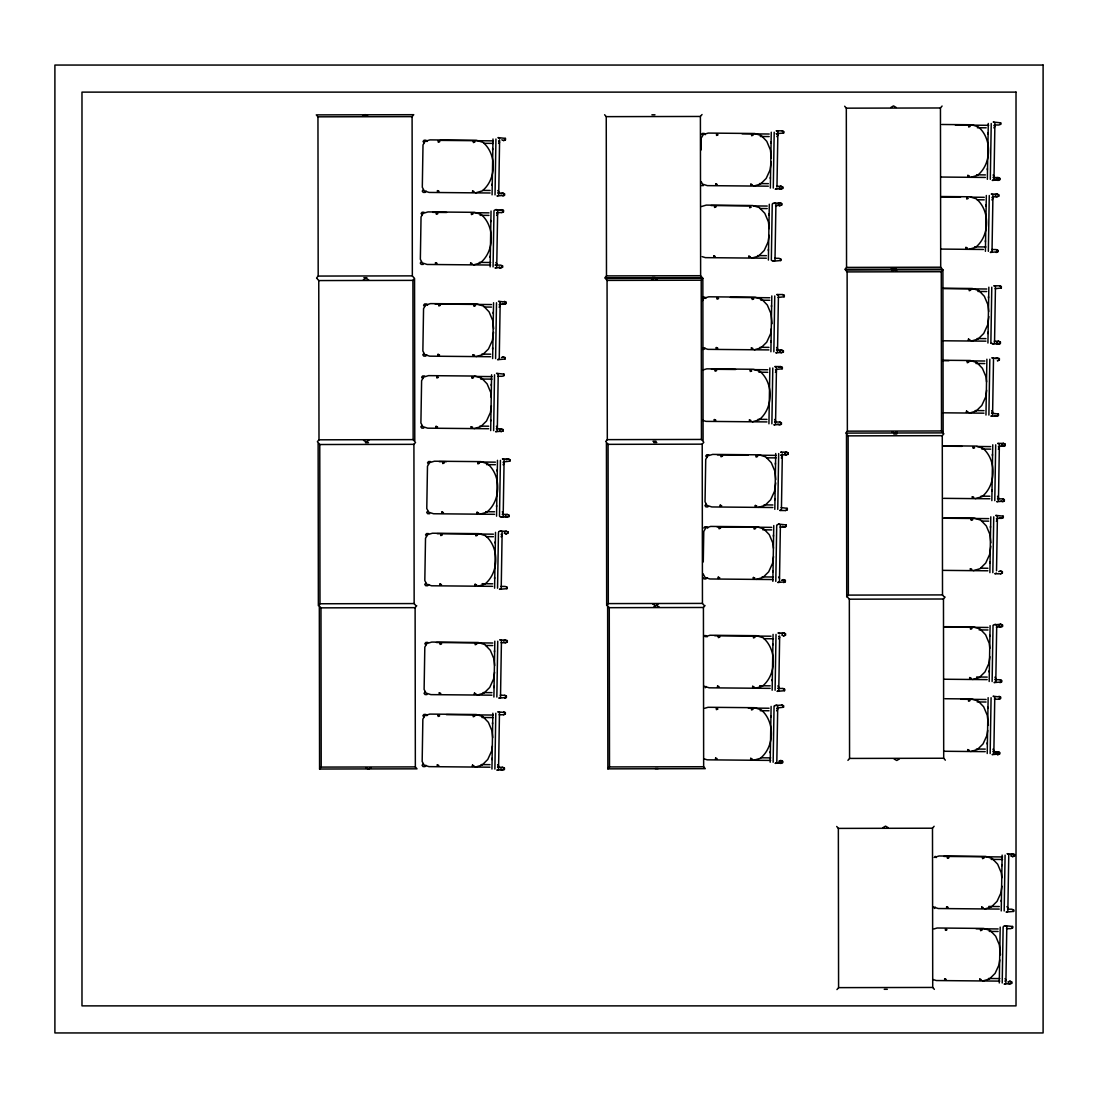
<?xml version="1.0" encoding="UTF-8"?>
<svg xmlns="http://www.w3.org/2000/svg" width="1098" height="1098" viewBox="0 0 1098 1098"><rect width="100%" height="100%" fill="white"/><g stroke="black" fill="none" stroke-linecap="round" stroke-linejoin="round"><path stroke-width="1.5" d="M490.092 257.385L490.106 256.122M490.669 221.782L490.696 220.52M490.133 266.869L491.039 211.036M492.041 185.37L492.069 184.107M492.631 149.753L492.645 148.491M492.082 194.854L493.002 139.007M493.071 266.896L493.99 211.063M490.641 421.11L490.669 419.848M491.231 385.494L491.245 384.231M490.682 430.594L491.602 374.761M492.604 349.095L492.618 347.819M493.18 313.479L493.208 312.216M495.033 194.881L495.939 139.034M492.645 358.566L493.551 302.732M493.62 430.622L494.539 374.789M495.582 358.593L496.502 302.76M499.604 139.789L498.698 195.266L496.982 195.979L504.284 195.307L504.311 193.852L502.623 193.111L498.437 193.07M494.553 578.701L494.58 577.438M495.143 543.098L495.171 541.836M494.594 588.185L495.514 532.352M491.904 759.569L491.918 758.306M492.48 723.966L492.508 722.69M491.945 769.053L492.851 713.22M496.516 506.686L496.543 505.423M497.106 471.083L497.12 469.82M493.853 687.554L493.88 686.291M494.443 651.938L494.457 650.675M496.557 516.17L497.476 460.337M493.894 697.038L494.814 641.191M502.321 267.336L502.349 265.867M497.545 588.212L498.465 532.379M494.882 769.08L495.802 713.247M505.217 138.389L505.19 139.844L503.488 140.558M499.494 516.197L500.414 460.364M496.845 697.065L497.751 641.218M502.884 431.047L502.898 429.593M503.79 375.585L503.817 374.13M504.833 359.032L504.86 357.577M506.796 588.652L506.823 587.197M507.701 533.189L507.729 531.72M504.133 769.506L504.16 768.051M508.758 516.636L508.772 515.168M509.664 461.16L509.692 459.705L508.003 458.964L502.417 458.909L504.106 459.65L503.172 516.582L501.457 517.295L499.768 516.554M507.029 640.573L507.001 642.028L505.3 642.742L501.1 642.701M701.059 149.987L701.251 138.128L703.324 134.532L708.21 133.078L754.669 133.503L761.257 135.562L766.775 141.313L770.384 149.863L771.345 158.263M703.269 561.943L703.777 531.473L705.836 527.864L710.722 526.422L757.181 526.848L763.769 528.907L769.286 534.657L772.896 543.208L773.472 548.245M768.339 250.577L768.367 249.315M768.929 214.975L768.943 213.712M768.38 260.061L769.3 204.228M770.302 178.562L770.316 177.3M770.878 142.946L770.906 141.683M770.343 188.046L771.263 132.213M771.331 260.089L772.237 204.255M768.943 423.787L769.849 367.954M770.851 342.288L770.878 341.025M771.441 306.671L771.455 305.409M773.28 188.074L774.2 132.227M770.892 351.772L771.812 295.925M771.88 423.814L772.8 367.981M773.843 351.799L774.749 295.952M776.972 186.989L777.892 131.527L776.204 130.786L781.79 130.827L783.478 131.582L783.45 133.036M772.814 571.893L772.841 570.631M773.404 536.291L773.417 535.028M770.151 752.761L770.178 751.499M770.741 717.159L770.755 715.896M772.855 581.377L773.774 525.544M770.192 762.245L771.112 706.412M774.776 499.878L774.79 498.616M775.353 464.276L775.38 463.013M774.817 509.362L775.723 453.529M772.114 680.746L772.127 679.484M772.69 645.13L772.718 643.867M772.155 690.23L773.074 634.383M780.582 260.528L780.609 259.059M781.488 205.052L781.515 203.597L779.827 202.856L772.525 203.514M775.792 581.405L776.711 525.571M773.143 762.273L774.049 706.439M782.531 188.499L782.558 187.044L780.884 186.303L776.684 186.262M777.755 509.39L778.674 453.556M775.092 690.258L776.011 634.411M782.05 368.777L782.064 367.322M783.094 352.225L783.121 350.77M783.999 296.762L784.027 295.293L782.339 294.552L776.753 294.497L778.441 295.252L777.508 352.17L775.792 352.883L783.382 352.225L783.409 350.77L781.433 350.015L777.247 349.988M782.339 454.311L781.419 509.774L779.717 510.488L785.303 510.543L787.005 509.829L787.033 508.36M779.662 636.016L778.756 690.642L777.055 691.356L784.645 690.683L784.672 689.228L782.984 688.487M785.99 524.913L785.962 526.381L784.26 527.095L780.06 527.054M782.394 762.712L782.421 761.243M783.299 707.236L783.327 705.781L781.639 705.04L774.337 705.698M787.925 454.352L787.939 452.898L786.264 452.156L780.664 452.101L782.352 452.843M784.343 690.683L784.37 689.228L782.696 688.487L778.496 688.446M785.262 635.22L785.29 633.766L783.601 633.011L778.015 632.97L779.69 633.711M985.373 241.834L985.386 240.572M985.949 206.232L985.977 204.955M985.414 251.318L986.32 195.485M987.322 169.819L987.349 168.557M987.912 134.203L987.925 132.94M987.363 179.303L988.282 123.456M988.351 251.346L989.271 195.513M985.963 415.044L986.882 359.211M987.884 333.531L987.898 332.269M988.461 297.929L988.488 296.666M990.314 179.331L991.233 123.484M987.925 343.015L988.845 287.182M988.9 415.071L989.82 359.238M990.863 343.043L991.782 287.209M989.833 563.15L989.861 561.888M990.423 527.548L990.451 526.285M987.184 744.019L987.198 742.756M987.761 708.416L987.788 707.139M989.874 572.634L990.794 516.801M987.226 753.503L988.131 697.669M991.796 491.135L991.823 489.873M992.386 455.533L992.4 454.256M991.837 500.619L992.757 444.786M989.133 672.003L989.161 670.741M989.723 636.387L989.737 635.124M989.174 681.487L990.094 625.64M998.521 196.309L998.535 194.854L996.86 194.113L991.261 194.058L992.949 194.799L992.016 251.73L990.314 252.444L997.602 251.785L997.629 250.317L995.955 249.575L991.755 249.534M992.825 572.662L993.745 516.829M990.163 753.53L991.082 697.697M999.564 179.756L999.592 178.301L997.904 177.56L993.717 177.519M1000.47 124.294L1000.498 122.839M994.774 500.647L995.694 444.814M992.125 681.515L993.031 625.668M998.178 414.042L998.164 415.497L996.449 416.211L990.863 416.169L992.578 415.456L993.512 358.524L991.823 357.783L999.386 358.579L999.358 360.034L997.657 360.748M999.098 358.579L999.07 360.034L997.368 360.748M1000.141 342.027L1000.113 343.482L998.411 344.196L991.137 343.399M1001.033 288.019L1001.047 286.551L999.372 285.809L993.786 285.755L995.461 286.509L994.527 343.427L992.825 344.141M996.531 570.74L997.423 516.129L995.735 515.374L1003.311 516.17L1003.284 517.638L1001.582 518.352L999.894 517.611M1002.103 571.646L1002.076 573.101L1000.374 573.815L994.774 573.76L996.49 573.046M1003.009 516.17L1002.982 517.638L1001.28 518.352L997.094 518.311M1002.282 626.478L1002.309 625.023M999.276 982.957L1000.196 927.124M1001.184 901.458L1001.211 900.195M1001.774 865.842L1001.801 864.579M1001.225 910.942L1002.145 855.109M1002.213 982.985L1003.133 927.151M1004.176 910.969L1005.095 855.136M1011.464 983.424L1011.491 981.955L1009.817 981.214L1008.101 981.928M1012.383 927.947L1012.411 926.492M1013.427 911.395L1013.454 909.94M1014.332 855.932L1014.36 854.477M493.592 332.145L492.357 340.504L488.459 348.999L482.763 354.64L476.107 356.576M491.382 405.835L490.394 412.532L486.51 421.014L480.8 426.655L474.144 428.604M494.594 672.278L493.606 678.962L489.722 687.458L484.012 693.099L477.369 695.048M492.384 745.967L491.643 750.991L487.759 759.473L482.063 765.128L475.407 767.063M771.29 161.612L770.055 169.984L766.157 178.466L760.461 184.107L753.804 186.056M769.08 235.301L768.092 241.999L764.208 250.481L758.498 256.136L751.856 258.071M771.345 328.686L770.604 333.696L766.72 342.192L761.01 347.833L754.367 349.782M775.751 482.928L774.515 491.3L770.631 499.782L764.935 505.437L758.279 507.372M773.555 556.617L772.567 563.315L768.682 571.811L762.973 577.452L756.316 579.387M988.873 316.595L987.637 324.953L983.739 333.449L978.044 339.09L971.387 341.025M986.663 390.284L985.675 396.982L981.79 405.464L976.081 411.105L969.424 413.054M990.821 546.2L989.586 554.572L985.702 563.068L979.992 568.709L973.35 570.644M989.874 656.728L988.886 663.412L985.002 671.907L979.292 677.548L972.65 679.497M987.678 730.417L986.937 735.44L983.039 743.922L977.344 749.577L970.687 751.512M1001.925 886.182L1000.937 892.88L997.053 901.362L991.343 907.003L984.7 908.952M999.729 959.872L998.988 964.895L995.09 973.391L989.394 979.032L982.737 980.967M702.5 300.646L703.873 298.258L708.759 296.803L755.218 297.229L761.806 299.287L767.324 305.038L770.933 313.589L772.086 323.663M423.252 189.858L422.25 191.107L423.21 192.383L425.159 192.397L426.161 191.148M498.561 143.426L499.563 142.177L498.602 140.901M421.289 261.873L420.287 263.136L421.248 264.398L423.21 264.426M497.751 193.056L498.753 191.807L497.792 190.53M496.612 215.455L497.614 214.192L496.653 212.93M423.801 353.583L422.799 354.832L423.759 356.109L425.722 356.123L426.724 354.874M495.788 265.085L496.79 263.822L495.829 262.546M499.123 307.152L500.125 305.903L499.165 304.626M421.838 425.599L420.836 426.848L421.797 428.124L423.759 428.138M701.32 134.67L702.322 133.421L704.271 133.434L705.232 134.711M427.712 511.174L426.71 512.437L427.671 513.699L429.634 513.727M496.351 428.796L497.353 427.547L496.392 426.271M503.035 464.756L504.037 463.493L503.076 462.231M776.821 136.632L777.823 135.37L776.862 134.093M425.763 583.189L424.761 584.452L425.722 585.728L427.685 585.742L428.687 584.479M502.225 514.386L503.227 513.123L502.266 511.846M501.072 536.771L502.074 535.522L501.127 534.246M701.869 298.395L702.871 297.146L704.834 297.16L705.794 298.436M425.063 692.042L424.061 693.291L425.022 694.567L426.971 694.581M704.971 348.066L703.969 349.315L702.02 349.301M423.101 764.057L422.099 765.306L423.059 766.582L425.022 766.61L426.024 765.347M776.56 349.974L777.562 348.725L776.602 347.448M775.421 372.373L776.423 371.11L775.462 369.834M993.841 127.876L994.843 126.627L993.882 125.35M705.973 504.366L704.971 505.629L705.932 506.892L707.894 506.919M497.6 767.269L498.602 766.006L497.641 764.73M774.598 422.003L775.6 420.74L774.639 419.463M703.832 528.014L704.834 526.766L706.796 526.779L707.757 528.056M993.031 177.505L994.033 176.256L993.072 174.98M781.296 457.948L782.298 456.686L781.337 455.423M991.892 199.905L992.894 198.642L991.933 197.379M706.934 577.685L705.932 578.934L703.969 578.921L703.008 577.644M705.232 687.773L706.234 686.524M778.633 638.816L779.635 637.554L778.674 636.277M991.631 413.246L992.633 411.997L991.672 410.721M777.823 688.432L778.825 687.183L777.864 685.907M776.67 710.831L777.672 709.569L776.711 708.306M998.315 449.206L999.317 447.943L998.356 446.68M997.506 498.835L998.507 497.572L997.547 496.296M996.366 521.221L997.368 519.972L996.408 518.695M994.843 679.689L995.845 678.44L994.884 677.164M992.88 751.718L993.882 750.456L992.921 749.179M934.316 908.485L935.318 907.236M1004.931 981.173L1005.933 979.91L1004.986 978.647M413.973 277.794L412.34 275.873L412.093 116.635L413.726 114.7L316.306 114.892L317.953 116.827L318.187 276.065L316.553 278M412.917 280.374L414.55 278.439L414.783 441.547L413.15 439.625L412.917 280.374L318.763 280.566L317.13 278.645M317.363 441.753L318.996 439.818L318.763 280.566M415.785 605.506L414.152 603.571L413.919 444.333L415.552 442.398M604.614 114.727L606.247 116.649L606.48 275.9L604.847 277.835L702.267 277.629L700.634 275.708L700.4 116.457L702.034 114.521M319.998 603.763L318.365 605.698L318.132 442.604L319.765 444.525L319.998 603.763L414.152 603.571M319.573 769.025L321.206 767.09L320.973 607.853L319.326 605.931L319.573 769.025L416.993 768.833L415.346 766.898L415.113 607.661L416.746 605.725M702.844 278.274L703.091 441.369L701.444 439.447L701.21 280.21L702.844 278.274L605.423 278.48L607.057 280.402L607.304 439.639L605.671 441.574M844.664 106.232L846.311 108.167L846.544 267.404L844.911 269.339L942.331 269.134L940.698 267.212L940.451 107.975L942.084 106.039M704.092 605.327L702.446 603.406L702.212 444.155L703.845 442.219M608.306 603.598L606.672 605.533L606.425 442.425L608.072 444.347L608.306 603.598L702.446 603.406M943.141 432.887L941.508 430.965L941.274 271.714L942.908 269.779L845.487 269.984L847.121 271.906L847.354 431.157L845.721 433.092L943.141 432.887L942.908 269.779M607.867 768.861L609.5 766.926L609.266 607.688L607.633 605.753L607.867 768.861L705.287 768.655L703.653 766.733L703.42 607.482L705.053 605.561M944.143 596.832L942.509 594.91L942.276 435.673L943.909 433.737M848.356 595.102L846.723 597.038L846.489 433.93L848.123 435.865L848.356 595.102L942.509 594.91M945.351 760.173L943.704 758.238L943.47 599L945.104 597.065M847.93 760.365L849.564 758.43L849.33 599.192L847.683 597.271M934.371 989.367L932.724 987.445L932.49 828.208L934.124 826.272M836.95 989.572L838.584 987.637L838.35 828.4L836.703 826.465M362.477 116.127L365.14 114.563L367.803 116.114M363.301 279.88L365.95 278.302L368.612 279.866M368.846 440.312L366.197 441.89L363.534 440.325M651.594 279.702L654.243 278.137L656.906 279.688M890.835 107.467L893.498 105.888L896.16 107.453M371.055 767.598L368.393 769.163L365.744 767.612M891.658 271.22L894.307 269.641L896.97 271.206M896.393 267.912L893.731 269.477L891.082 267.912M653.79 606.988L658.155 604.092M897.203 431.651L894.554 433.23L891.892 431.665M899.413 758.938L896.75 760.502L894.101 758.951M882.874 827.7L885.537 826.121L888.2 827.686M500.921 193.824L502.911 193.111L504.6 193.852L504.572 195.307L502.87 196.02M499.878 210.377L501.868 209.663L503.557 210.404L503.529 211.873L501.827 212.587M494.278 210.322L495.98 209.608L497.669 210.349L496.735 267.281L495.033 267.994L502.623 267.336L502.637 265.867L500.661 265.126L495.074 265.071M779.168 187.017L780.884 186.303M779.47 187.017L781.172 186.303L782.86 187.044L782.833 188.499L775.243 189.172L776.945 188.458M499.851 304.242L504.037 304.283L505.753 303.57L505.766 302.101L498.492 301.305L500.18 302.06L499.247 358.977L497.545 359.691L505.135 359.032L505.149 357.577L503.172 356.823M778.125 203.569L779.827 202.856M778.413 203.569L780.129 202.856L781.803 203.597L781.79 205.065L775.586 205.738M501.47 357.536L503.474 356.836M996.202 178.274L997.904 177.56M996.49 178.274L998.206 177.56L999.88 178.301L999.853 179.756L992.263 180.429L993.978 179.701L994.912 122.784L993.223 122.043L1000.786 122.839L1000.772 124.294L998.768 125.007L994.568 124.966M995.159 194.826L996.86 194.113M995.447 194.826L997.149 194.113L998.837 194.854L998.809 196.309L992.619 196.995M499.521 429.565L501.512 428.851M996.188 252.499L997.904 251.785L997.917 250.317L996.243 249.575M506.302 459.678L508.305 458.964L509.98 459.705L509.952 461.174L503.762 461.846M779.731 350.729L781.433 350.015M780.019 350.742L781.721 350.029M778.674 367.295L780.39 366.581L782.366 367.322L782.339 368.777L776.149 369.45M778.976 367.295L780.678 366.581M505.396 515.14L507.386 514.427M501.457 517.295L509.047 516.636L509.074 515.168L507.098 514.427L502.898 514.386M504.339 531.693L506.343 530.979M996.751 341.986L998.466 341.272L1000.443 342.027L1000.415 343.482L998.7 344.196L997.025 343.454M997.053 342L998.755 341.286M995.708 358.538L997.409 357.824M995.996 358.552L997.711 357.838M784.548 452.87L786.264 452.156M784.85 452.87L786.552 452.156L788.24 452.898L788.213 454.366L780.623 455.025M785.592 510.543L787.307 509.829L787.321 508.36L781.158 507.578M503.639 640.532L505.643 639.818M1001.582 444.127L1003.284 443.414L1004.972 444.155L1004.945 445.61L999.043 446.296M1001.87 444.127L1003.586 443.414L1005.26 444.155L1005.233 445.61L1003.531 446.337L1001.554 445.582M781.68 580.348L783.396 579.634L785.07 580.389L785.056 581.844L777.755 582.503L779.47 581.789L780.404 524.871L778.715 524.117L777 524.83M781.982 580.362L783.684 579.648L785.372 580.389L785.345 581.844L783.643 582.558M504.682 698.204L506.384 697.491L506.411 696.036L504.723 695.295M503.639 714.757L505.341 714.043L505.368 712.588L503.68 711.847M781.9 633.724L783.601 633.011M782.188 633.738L783.89 633.024L785.578 633.766L785.55 635.22L783.56 635.934M500.77 768.024L502.774 767.31M499.151 714.729L503.337 714.757L505.053 714.043L505.066 712.588L497.792 711.792L499.48 712.533L498.547 769.465L496.845 770.178L504.435 769.52L504.449 768.051L502.472 767.31L498.286 767.269M998.713 571.605L1000.717 570.891M1000.662 573.815L1002.364 573.101L1002.392 571.646L1000.415 570.891M998.919 624.982L1000.621 624.268L1002.598 625.023L1002.584 626.478L996.38 627.15M999.221 624.982L1000.923 624.268M779.031 761.216L780.733 760.502L782.709 761.243L782.682 762.712L775.092 763.371L776.808 762.657L777.741 705.726L776.053 704.985M779.319 761.216L781.021 760.502M999.962 682.654L1001.664 681.94L1001.692 680.486L1000.017 679.744M998.919 699.206L1000.621 698.493L1000.649 697.038L998.96 696.297M996.051 752.473L997.753 751.759L999.441 752.501L999.413 753.955L992.125 754.628L993.827 753.914L994.761 696.983L993.072 696.242L1000.347 697.038L1000.333 698.493L998.617 699.206L994.431 699.165M996.353 752.473L998.055 751.759L999.729 752.501L999.715 753.969L998 754.683L996.325 753.928M1010.97 854.436L1012.974 853.736M1008.403 981.928L1010.105 981.214L1011.793 981.969L1011.766 983.424L1004.176 984.082L1005.878 983.369L1006.811 926.438L1005.137 925.696L1003.421 926.41M771.592 260.446L773.28 261.187L774.996 260.473L775.929 203.542L774.241 202.801M498.753 531.638L500.455 530.924L508.031 531.72L508.003 533.189L506 533.903L504.325 533.148M993.319 624.94L1000.621 624.268M701.361 206.548L706.247 205.106L752.706 205.532L759.294 207.591L764.812 213.328L768.422 221.892L769.19 228.604M701.924 370.273L706.81 368.832L753.269 369.244L759.857 371.302C773.912 383.161 773.376 408.415 759.061 419.861L752.405 421.797M705.136 636.716L710.022 635.262L756.481 635.687L763.069 637.746C777.123 649.604 776.588 674.858 762.273 686.291L755.616 688.24M704.806 708.251L708.059 707.29L754.518 707.702L761.106 709.775C775.174 721.619 774.639 746.873 760.31 758.32L753.653 760.255M934.206 857.428L939.092 855.973L985.565 856.399L992.139 858.458L997.657 864.208L1001.266 872.759L1001.843 877.796M933.876 928.963L937.143 928.002L983.602 928.428L990.19 930.486L995.708 936.223L999.317 944.788L1000.47 954.848M475.558 192.864L482.2 190.915C496.529 179.482 497.065 154.228 482.996 142.369L476.408 140.311L429.949 139.885L425.063 141.34L423.005 144.936L422.305 187.264L424.253 190.901L429.085 192.438L490.092 192.987M473.595 264.879L480.251 262.944C494.567 251.497 495.102 226.243 481.048 214.398L474.46 212.326L428 211.914L423.114 213.355L421.042 216.951L420.356 259.279L422.291 262.916L427.136 264.453L490.614 265.03M970.838 177.313L977.481 175.364C991.81 163.931 992.345 138.677 978.277 126.819L971.703 124.76L941.823 124.486M968.875 249.328L975.532 247.393C989.847 235.946 990.382 210.692 976.328 198.834L969.74 196.775L941.535 196.528M480.018 514.18L486.675 512.244C500.99 500.798 501.525 475.544 487.471 463.699L480.883 461.627L434.424 461.215L429.538 462.656L427.479 466.252L426.779 508.58L428.728 512.217L433.559 513.754L494.567 514.317M478.069 586.195L484.712 584.26C499.041 572.827 499.576 547.559 485.508 535.714L478.934 533.655L432.461 533.23L427.575 534.671L425.516 538.281L424.816 580.609L426.765 584.246L431.596 585.783L492.618 586.332M975.299 498.629L981.955 496.694C996.27 485.247 996.806 459.993 982.751 448.149L976.163 446.076L942.976 445.774M651.896 114.81L654.971 114.796M366.91 277.712L363.85 277.725M655.204 277.547L652.143 277.547M365.414 442.672L368.489 442.672M656.028 441.3L652.953 441.3M653.722 442.508L656.782 442.508M893.772 434.012L896.846 434.012M658.224 768.573L655.163 768.586M887.308 989.284L884.233 989.298M846.311 108.167L940.451 107.975M317.953 116.827L412.093 116.635M606.247 116.649L700.4 116.457M846.544 267.404L940.698 267.212M847.121 271.906L941.274 271.714M318.187 276.065L412.34 275.873M606.48 275.9L700.634 275.708M607.057 280.402L701.21 280.21M847.354 431.157L941.508 430.965M848.123 435.865L942.276 435.673M318.996 439.818L413.15 439.625M607.304 439.639L701.444 439.447M319.765 444.525L413.919 444.333M608.072 444.347L702.212 444.155M849.33 599.192L943.47 599M320.973 607.853L415.113 607.661M609.266 607.688L703.42 607.482M849.564 758.43L943.704 758.238M321.206 767.09L415.346 766.898M609.5 766.926L703.653 766.733M838.35 828.4L932.49 828.208M838.584 987.637L932.724 987.445M955.356 125.007L988.708 125.309M977.33 127.739L986.196 127.807M776.149 133.695L783.739 133.036L783.766 131.582L782.078 130.84M742.097 133.778L769.204 134.025M760.31 136.481L769.163 136.564M440.133 140.379L493.427 140.86M483.751 143.303L493.386 143.385M976.561 174.829L985.428 174.911M940.945 177.039L985.386 177.437M759.528 183.572L768.394 183.654M701.457 185.576L703.42 185.589M768.353 186.18L707.345 185.631L702.5 184.093L701.21 181.664M482.969 190.393L490.147 190.462M941.535 196.913L960.558 197.091M970.33 197.173L984.275 197.311M977.069 199.767L984.233 199.836M710.955 205.532L748.616 205.875M753.31 205.916L767.255 206.053M760.049 208.51L767.214 208.579M495.98 209.608L503.255 210.404L503.241 211.859L501.525 212.573L497.339 212.545M424.061 212.271L422.099 212.243L421.097 213.506L422.057 214.769M432.694 212.339L446.639 212.477M473.362 212.71L488.994 212.861M480.101 215.304L488.953 215.386M974.599 246.858L985.935 246.954M941.068 249.081L983.424 249.466M757.579 255.601L766.431 255.669M766.39 258.208L705.383 257.646L702.157 256.63M774.721 258.277L778.921 258.318L780.898 259.059L780.87 260.528L773.28 261.187M479.318 262.408L490.655 262.504M942.386 288.211L972.252 288.486L978.84 290.545L984.357 296.295L987.967 304.846L988.735 311.558M995.131 288.692L1001.321 288.019L1001.349 286.564L999.66 285.809M944.047 288.623L986.786 289.007M977.893 291.45L986.745 291.533M778.098 297.434L784.301 296.762L784.315 295.307L782.641 294.552M730.403 297.393L769.767 297.75M760.859 300.193L769.725 300.276M435.206 304.05L491.506 304.558M484.3 307.015L491.465 307.083M977.11 338.555L985.977 338.637M941.878 340.764L985.935 341.162M994.266 341.245L998.466 341.272M760.091 347.297L768.943 347.38M768.902 349.905L707.894 349.356L703.063 347.819M481.83 354.105L490.696 354.187M942.084 360.254L970.289 360.501L976.877 362.56L982.394 368.31L986.004 376.861L986.58 381.898M942.084 360.638L948.864 360.693M969.589 360.885L984.837 361.022M490.655 356.713L429.647 356.164L424.802 354.627L422.867 350.989L423.554 308.662L425.626 305.066L430.512 303.611L476.971 304.036L483.559 306.095L489.077 311.846L492.686 320.396L493.647 328.782M975.93 363.479L984.796 363.562M780.39 366.581L774.79 366.526L776.478 367.267L775.545 424.199L773.843 424.912L781.131 424.24L781.158 422.785L779.47 422.044L775.284 422.003M711.504 369.257L735.619 369.477M753.859 369.642L767.804 369.765M758.91 372.222L767.763 372.304M497.888 376.257L502.088 376.298L504.078 375.585L504.106 374.13L496.543 373.334L498.231 374.075L497.298 431.006L495.582 431.72L503.172 431.061L503.2 429.593L501.223 428.851L497.023 428.81M424.624 375.983L422.661 375.969L421.659 377.218L422.62 378.494M474.309 376.436L492.028 376.6M480.649 379.03L491.986 379.126M975.161 410.57L984.014 410.652M942.88 412.807L983.973 413.177M992.304 413.26L998.48 414.042L998.453 415.511L996.751 416.224L994.774 415.469M758.128 419.312L766.994 419.395M766.953 421.92L705.945 421.371L702.72 420.356M479.881 426.12L488.734 426.202M488.692 428.728L427.685 428.179L422.854 426.642L420.905 423.005L421.605 380.677L423.663 377.081L428.549 375.626L475.009 376.051L481.597 378.11L487.114 383.861L490.724 392.425L491.3 397.449M1003.284 443.414L997.698 443.359L999.386 444.1L998.453 501.031L996.737 501.745L1004.039 501.086L1004.066 499.617L1002.378 498.876L998.178 498.835M943.264 446.172L961.903 446.337M976.767 446.474L990.712 446.611M981.804 449.055L990.67 449.137M708.745 454.764L706.783 454.737L705.781 455.999L706.741 457.276M717.378 454.833L748.273 455.121M758.43 455.217L776.162 455.368M766.473 457.811L776.121 457.893M430.498 461.572L428.536 461.544L427.534 462.807L428.495 464.07M439.131 461.64L446.296 461.709M479.785 462.011L495.431 462.162M486.524 464.605L495.39 464.687M981.036 496.159L989.888 496.227M943.717 498.341L989.847 498.767M764.002 504.902L772.868 504.97M772.827 507.509L711.82 506.947L706.975 505.409L705.04 501.786L705.726 459.444L707.798 455.848L712.684 454.407L759.143 454.833L765.731 456.892L771.249 462.629L774.859 471.193L775.806 479.579M485.755 511.709L494.608 511.778M944.335 517.831L974.214 518.105L980.789 520.164L986.306 525.915L989.916 534.465L990.876 542.851M943.004 518.215L988.749 518.627M981.543 521.083L988.708 521.152M778.715 524.117L786.278 524.926L786.25 526.381L784.548 527.095L782.572 526.34M717.118 526.875L771.729 527.369M762.822 529.812L771.688 529.895M428.536 533.587L426.573 533.573L425.571 534.822L426.532 536.099M437.169 533.669L493.469 534.177M486.263 536.634L493.427 536.702M980.775 568.188L987.939 568.256M943.457 570.37L987.898 570.782M762.053 576.917L773.39 577.013M773.349 579.552L709.857 578.975L705.026 577.438L703.077 573.801M482.104 583.711L492.659 583.807M500.949 586.401L505.135 586.442L507.111 587.197L507.084 588.652L499.494 589.31L501.21 588.597L502.143 531.679L500.455 530.924M945.296 626.684L973.501 626.944L980.089 629.003L985.606 634.754L989.216 643.304L989.792 648.342M943.992 627.068L988.049 627.466M979.141 629.909L988.008 629.991M704.134 635.605L706.083 635.618L707.043 636.895M714.716 635.701L771.016 636.209M763.81 638.679L773.459 638.761M427.836 642.426L425.873 642.412L424.871 643.661L425.832 644.938M436.469 642.508L492.769 643.016M485.563 645.487L492.728 645.542M976.671 676.999L987.239 677.095M944.431 679.237L987.198 679.621M995.529 679.703L999.715 679.731L1001.403 680.486L1001.376 681.94L994.074 682.599L995.79 681.885L996.723 624.968L995.035 624.227M759.651 685.742L770.206 685.838M770.165 688.364L709.157 687.815L704.312 686.277M483.093 692.564L491.945 692.646M944.994 698.726L971.552 698.959L978.14 701.018L983.657 706.769L987.267 715.333L988.42 725.394M491.904 695.171L430.896 694.622L426.065 693.085L424.116 689.448L424.816 647.12L426.875 643.524L431.761 642.069L478.22 642.495L484.808 644.553L490.326 650.304L493.935 658.855L494.704 665.566M500.235 695.254L504.435 695.295L506.123 696.036L506.096 697.491L498.794 698.163L500.51 697.436L501.443 640.518L499.755 639.777L507.317 640.573L507.303 642.028L505.588 642.742L503.611 642.001M960.681 699.261L986.086 699.481M977.193 701.938L986.045 702.02M777.398 707.922L783.601 707.249L783.615 705.781L781.941 705.04M748.342 708.045L769.067 708.237M760.159 710.68L769.025 710.763M446.364 714.633L493.29 715.059M481.912 717.488L493.249 717.584M976.41 749.028L985.277 749.111M944.143 751.265L985.235 751.65M993.566 751.718L997.753 751.759M761.079 757.798L770.727 757.881M770.686 760.406L707.194 759.83L703.969 758.814M481.13 764.579L489.996 764.661M489.955 767.2L428.947 766.637L424.103 765.1L422.167 761.463L422.854 719.135L424.926 715.539L429.812 714.098L476.271 714.51L482.859 716.569L488.377 722.319L491.986 730.884L492.741 737.595M943.8 856.413L1002.57 856.948M991.192 859.377L1002.529 859.473M988.735 906.454L999.29 906.55M999.249 909.075L938.227 908.526L933.396 906.989M1007.58 909.158L1011.766 909.199L1013.742 909.94L1013.715 911.409L1006.125 912.067L1007.84 911.354L1008.774 854.422L1007.086 853.681L1014.662 854.477L1014.634 855.932L1012.63 856.646L1010.956 855.905M1005.137 925.696L1012.699 926.492L1012.672 927.961L1010.668 928.661L1006.482 928.634M976.122 928.743L998.137 928.949M989.243 931.392L998.096 931.475M988.461 978.496L999.798 978.593M999.756 981.118L936.278 980.541L933.053 979.526M656.453 605.41L659.116 606.974M655.492 605.671L652.83 604.106M996.174 179.729L998.151 180.47M995.131 196.281L997.108 197.036M779.443 188.472L781.131 189.227M779.155 188.472L780.829 189.213M778.4 205.024L780.074 205.779M778.098 205.024L779.786 205.765M996.737 343.454L998.411 344.196M499.631 138.334L497.943 137.593L505.505 138.389L505.492 139.844L503.776 140.558L501.8 139.817M779.704 352.197L781.68 352.938M499.233 267.308L500.908 268.049M498.931 267.294L500.619 268.049M1002.666 498.876L1004.354 499.617L1004.327 501.086L1002.625 501.8L1000.937 501.045M999.605 517.597L1001.28 518.352M779.772 422.044L781.447 422.785L781.433 424.253L779.717 424.967L777.741 424.212M504.38 301.36L506.068 302.115L506.041 303.57L504.339 304.283L502.651 303.542M502.362 303.542L504.037 304.283M784.823 454.325L786.511 455.08M784.535 454.325L786.209 455.066M998.892 626.45L1000.868 627.191M499.494 431.02L501.47 431.775M781.872 635.193L783.848 635.934M505.656 516.609L507.345 517.35M505.368 516.595L507.043 517.35M504.613 533.161L506.288 533.903M996.023 753.928L997.711 754.683M1011.244 855.905L1012.919 856.646M779.292 762.685L780.98 763.426M779.004 762.671L780.692 763.426M1008.088 983.383L1010.05 984.137M501.045 769.478L502.719 770.233M500.743 769.478L502.431 770.233M778.564 577.068L779.525 578.344M1006.935 906.619L1007.895 907.895M426.985 141.518L426.024 140.242L424.061 140.228L423.059 141.477L424.02 142.754M935.167 856.33L936.127 857.607M427.534 305.244L426.573 303.968L424.61 303.954L423.608 305.203L424.569 306.479M426.834 715.718L425.873 714.441L423.91 714.427L422.908 715.69L423.869 716.953M438.308 140.983L438.28 142.26L439.763 141.628L438.308 140.983M473.416 141.313L473.403 142.575L474.885 141.958L473.416 141.313M437.498 190.613L437.471 191.876L438.953 191.258L437.498 190.613M436.345 213.012L436.331 214.275L437.814 213.657L436.345 213.012M472.607 190.942L472.593 192.205L474.075 191.587L472.607 190.942M471.467 213.328L471.44 214.59L472.922 213.973L471.467 213.328M435.535 262.642L435.508 263.904L436.99 263.287L435.535 262.642M470.644 262.957L470.63 264.22L472.113 263.602L470.644 262.957M438.857 304.709L438.843 305.971L440.325 305.354L438.857 304.709M473.979 305.024L473.952 306.301L475.434 305.669L473.979 305.024M438.047 354.338L438.02 355.601L439.502 354.983L438.047 354.338M436.908 376.738L436.88 378L438.363 377.383L436.908 376.738M473.156 354.654L473.142 355.917L474.624 355.299L473.156 354.654M472.016 377.053L472.003 378.316L473.485 377.698L472.016 377.053M436.084 426.353L436.071 427.616L437.553 426.998L436.084 426.353M442.782 462.313L442.755 463.576L444.237 462.958L442.782 462.313M471.207 426.683L471.179 427.946L472.662 427.328L471.207 426.683M716.569 134.176L716.541 135.452L718.023 134.834L716.569 134.176M477.891 462.629L477.877 463.891L479.359 463.274L477.891 462.629M441.959 511.942L441.945 513.205L443.427 512.588L441.959 511.942M751.677 134.505L751.663 135.768L753.132 135.15L751.677 134.505M715.745 183.805L715.731 185.068L717.214 184.45L715.745 183.805M440.82 534.328L440.806 535.591L442.288 534.973L440.82 534.328M714.606 206.204L714.578 207.467L716.061 206.849L714.606 206.204M477.081 512.258L477.054 513.521L478.536 512.903L477.081 512.258M750.867 184.135L750.84 185.397L752.322 184.78L750.867 184.135M475.942 534.644L475.914 535.906L477.397 535.289L475.942 534.644M440.01 583.958L439.982 585.22L441.465 584.603L440.01 583.958M749.714 206.52L749.701 207.783L751.183 207.165L749.714 206.52M713.796 255.834L713.769 257.097L715.251 256.479L713.796 255.834M475.118 584.273L475.105 585.536L476.587 584.918L475.118 584.273M440.12 643.167L440.092 644.43L441.574 643.812L440.12 643.167M748.905 256.15L748.891 257.412L750.359 256.795L748.905 256.15M717.118 297.901L717.09 299.164L718.572 298.546L717.118 297.901M475.228 643.497L475.214 644.759L476.697 644.142L475.228 643.497M752.226 298.231L752.212 299.493L753.695 298.876L752.226 298.231M439.31 692.797L439.282 694.06L440.765 693.442L439.31 692.797M716.308 347.531L716.28 348.793L717.763 348.176L716.308 347.531M438.157 715.196L438.143 716.459L439.625 715.841L438.157 715.196M715.155 369.93L715.141 371.193L716.623 370.575L715.155 369.93M474.418 693.113L474.405 694.389L475.887 693.758L474.418 693.113M751.416 347.846L751.403 349.109L752.885 348.491L751.416 347.846M473.279 715.512L473.252 716.774L474.734 716.157L473.279 715.512M750.277 370.246L750.25 371.508L751.732 370.891L750.277 370.246M437.347 764.826L437.32 766.088L438.802 765.471L437.347 764.826M714.345 419.546L714.318 420.822L715.8 420.191L714.345 419.546M968.711 125.762L968.683 127.025L970.165 126.407L968.711 125.762M472.456 765.141L472.442 766.404L473.924 765.786L472.456 765.141M721.029 455.505L721.015 456.768L722.498 456.15L721.029 455.505M749.454 419.875L749.44 421.138L750.922 420.52L749.454 419.875M967.887 175.378L967.873 176.654L969.356 176.037L967.887 175.378M756.151 455.821L756.124 457.084L757.606 456.466L756.151 455.821M720.219 505.135L720.192 506.398L721.674 505.78L720.219 505.135M966.748 197.777L966.72 199.04L968.203 198.422L966.748 197.777M719.08 527.52L719.053 528.783L720.535 528.165L719.08 527.52M755.328 505.451L755.314 506.713L756.797 506.096L755.328 505.451M965.938 247.407L965.911 248.67L967.393 248.052L965.938 247.407M754.189 527.836L754.175 529.112L755.657 528.481L754.189 527.836M718.257 577.15L718.243 578.413L719.725 577.795L718.257 577.15M969.26 289.474L969.232 290.75L970.714 290.119L969.26 289.474M753.379 577.466L753.352 578.728L754.834 578.111L753.379 577.466M718.38 636.36L718.353 637.636L719.835 637.005L718.38 636.36M968.45 339.104L968.422 340.366L969.905 339.749L968.45 339.104M967.297 361.503L967.283 362.765L968.765 362.148L967.297 361.503M753.489 636.689L753.475 637.952L754.944 637.334L753.489 636.689M717.557 685.989L717.543 687.252L719.025 686.634L717.557 685.989M716.418 708.388L716.39 709.651L717.872 709.034L716.418 708.388M966.487 411.132L966.46 412.395L967.942 411.777L966.487 411.132M752.679 686.319L752.652 687.581L754.134 686.964L752.679 686.319M751.526 708.704L751.512 709.967L752.995 709.349L751.526 708.704M715.608 758.018L715.58 759.281L717.063 758.663L715.608 758.018M973.171 447.078L973.157 448.341L974.64 447.723L973.171 447.078M750.716 758.334L750.689 759.596L752.171 758.979L750.716 758.334M972.361 496.708L972.334 497.97L973.816 497.353L972.361 496.708M971.222 519.093L971.195 520.356L972.677 519.738L971.222 519.093M970.399 568.723L970.385 569.986L971.867 569.368L970.399 568.723M970.522 627.946L970.495 629.209L971.977 628.591L970.522 627.946M969.699 677.562L969.685 678.839L971.167 678.207L969.699 677.562M968.56 699.961L968.532 701.224L970.014 700.606L968.56 699.961M967.736 749.591L967.722 750.854L969.205 750.236L967.736 749.591M947.45 857.085L947.437 858.348L948.919 857.73L947.45 857.085M982.573 857.401L982.545 858.663L984.028 858.046L982.573 857.401M946.641 906.701L946.613 907.964L948.096 907.346L946.641 906.701M945.488 929.1L945.474 930.363L946.956 929.745L945.488 929.1M981.749 907.03L981.736 908.293L983.218 907.675L981.749 907.03M980.61 929.416L980.583 930.679L982.065 930.061L980.61 929.416M944.678 978.73L944.664 979.992L946.147 979.375L944.678 978.73M979.8 979.045L979.773 980.308L981.255 979.69L979.8 979.045M1043.1 65.056L54.9 65.056L54.9 1032.944L1043.1 1032.944L1043.1 65.056M1016.021 92.122L81.979 92.122L81.979 1005.878L1016.021 1005.878L1016.021 92.122"/></g></svg>
